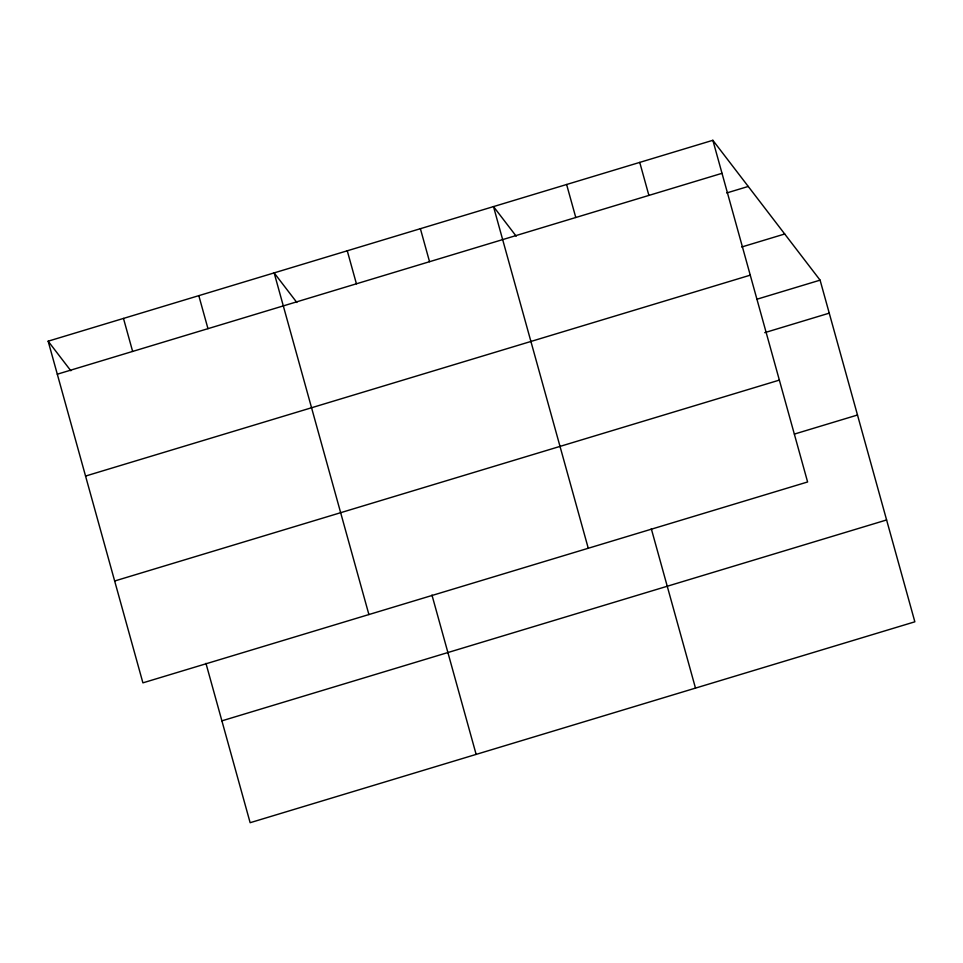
<?xml version="1.0" encoding="UTF-8"?>
<svg xmlns="http://www.w3.org/2000/svg" width="963" height="963" viewBox="0 0 963 963"><rect width="100%" height="100%" fill="white"/><g stroke="black" fill="none" stroke-linecap="round" stroke-linejoin="round"><path stroke-width="1.44" d="M712.861 140.297L807.608 481.969L142.909 682.851L48.15 341.191L712.861 140.297L820.091 280.149L914.85 621.809L250.139 822.703L205.95 663.338M57.311 374.198L722.009 173.316M726.74 192.949L748.251 186.449M741.703 246.997L784.713 233.997M85.551 476.059L750.261 275.165M757.014 299.204L820.091 280.149M764.73 332.656L829.251 313.156M114.657 581.002L779.368 380.108M794.415 434.072L857.503 415.017M221.899 720.842L886.598 519.96M516.192 236.176L493.501 206.588L588.261 548.26M296.833 302.466L274.154 272.89L368.901 614.55M48.15 341.191L70.841 370.767M639.745 162.398L648.893 195.405M566.617 184.499L575.778 217.506M651.301 528.747L695.491 688.112M420.386 228.688L429.546 261.695M347.27 250.789L356.418 283.796M431.954 595.038L476.143 754.402M198.811 295.653L207.972 328.66M123.481 318.416L132.641 351.435"/></g></svg>
